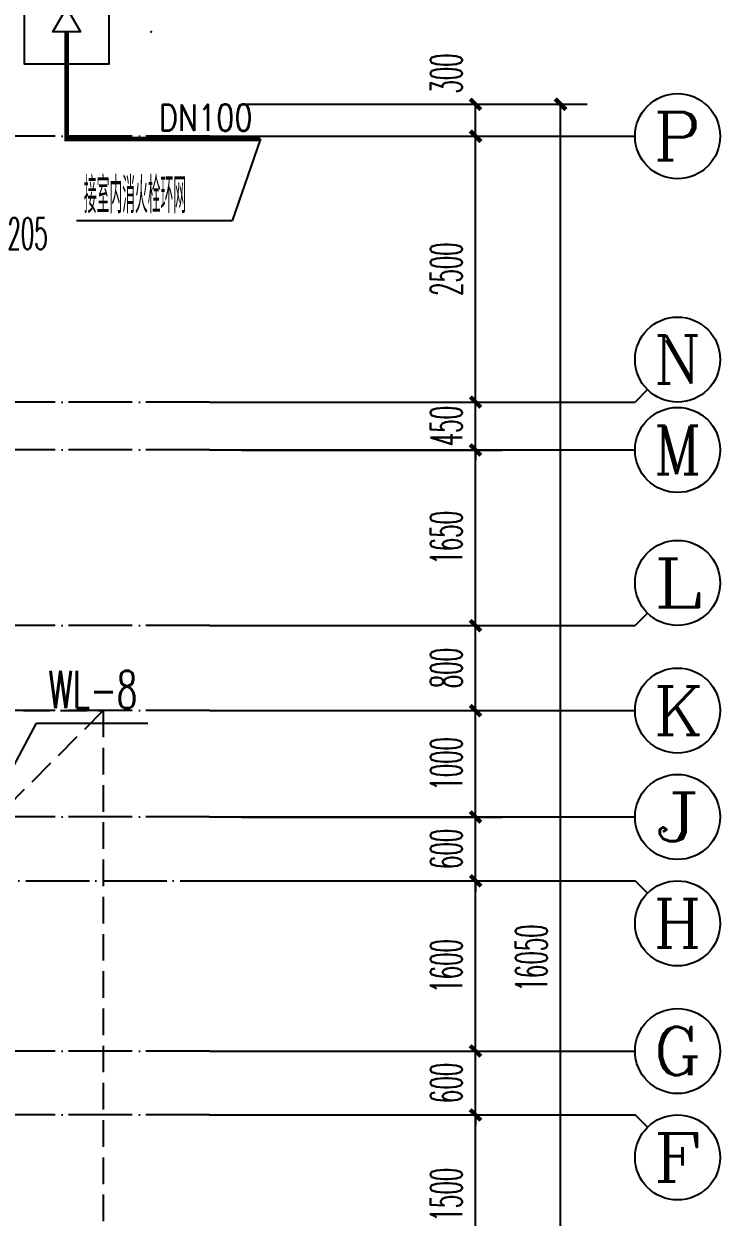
# Model space of a CAD drawing. Extents: x 27938 to 1507990, y 110129 to 923079.
# Drawn here: x 878171 to 884717, y 677996 to 689213 of the extents above; entities that cross this region are included whole.
import ezdxf
from ezdxf.enums import TextEntityAlignment as Align

# ---------------------------------------------------------------- set-up
doc = ezdxf.new("R2010")
doc.units = 0
doc.header["$LTSCALE"] = 1000
doc.header["$MEASUREMENT"] = 0
doc.linetypes.add('DASH', pattern=[0.35, 0.25, -0.1])
doc.linetypes.add('DOTE', pattern=[2.42, 2, -0.2, 0.02, -0.2])
for name, color, linetype in [('AXIS', 3, 'Continuous'), ('AXIS_TEXT', 7, 'Continuous'), ('DIM_不分区消火栓', 1, 'Continuous'), ('DIM_污水', 2, 'Continuous'), ('DOTE', 1, 'Continuous'), ('EQUIP_阀门', 7, 'Continuous'), ('PIPE-不分区消火栓', 1, 'TG_X'), ('TEXT_不分区消火栓', 7, 'Continuous'), ('TWT_DIM', 3, 'Continuous'), ('卫生间', 6, 'Continuous')]:
    doc.layers.add(name, color=color, linetype=linetype)
doc.styles.add('_TCH_AXIS', font='COMPLEX', dxfattribs={"bigfont": 'GBCBIG'})
doc.styles.add('_TCH_DIM_T3', font='SIMPLEX.shx', dxfattribs={"width": 0.494118, "bigfont": 'GBCBIG.shx'})
doc.styles.add('_TWT_PIPEDN', font='SIMPLEX', dxfattribs={"width": 0.8, "height": 3.5, "bigfont": 'HZTXT'})
doc.styles.add('_TWT_SERIAL', font='SIMPLEX', dxfattribs={"width": 0.8, "height": 3.5, "bigfont": 'HZTXT'})
doc.styles.add('COMPLEX', font='COMPLEX')
doc.styles.add('TG_LINETYPE', font='SIMPLEX', dxfattribs={"width": 0.8, "height": 3, "bigfont": 'HZTXT'})
doc.linetypes.add('TG_X', pattern='A,2,-0.229,["X",TG_LINETYPE,S=0.1,R=0,X=-0.229,Y=-0.15],0', length=2.229)
doc.dimstyles.new('_TCH_ARCH&&100', dxfattribs={"dimtxt": 297.5, "dimasz": 100, "dimexe": 250, "dimexo": 300, "dimgap": 126.25, "dimtad": 1, "dimdec": 0, "dimzin": 0, "dimdsep": 46, "dimtxsty": '_TCH_DIM_T3', "dimblk": 'ARCHTICK', "dimcen": 0.09, "dimclrt": 4, "dimazin": 2, "dimtfac": 1, "dimtdec": 0, "dimtix": 1, "dimtmove": 2, "dimatfit": 3, "dimfxl": 100, "dimtolj": 1, "dimtzin": 0, "dimarcsym": 0})
doc.dimstyles.new('_TWT_ARCH&&100', dxfattribs={"dimtxt": 297.5, "dimasz": 100, "dimexe": 250, "dimexo": 300, "dimgap": 126.25, "dimtad": 1, "dimdec": 0, "dimzin": 0, "dimdsep": 46, "dimtxsty": '_TCH_DIM_T3', "dimblk": 'ARCHTICK', "dimcen": 0.09, "dimclrt": 7, "dimazin": 2, "dimtfac": 1, "dimtdec": 0, "dimtix": 1, "dimtmove": 2, "dimatfit": 3, "dimfxl": 1, "dimtolj": 1, "dimtzin": 0, "dimarcsym": 0})

# ---------------------------------------------------------------- blocks, each defined once
blk = doc.blocks.new('A$C148B7D8E')
at = {"layer": '卫生间', "color": 159, "linetype": 'DASH', "true_color": 0x22346e}
blk.add_line((-900, 9000), (0, 8100), dxfattribs=at)
blk.add_lwpolyline([(9400, 15400), (7700, 15400), (7700, 10800), (7300, 10800), (7300, 10000), (900, 10000), (900, 9000), (-900, 9000), (-900, -900), (1750, -900), (1750, -2100), (23450, -2100), (23450, -900), (25100, -900)], dxfattribs=at)
blk = doc.blocks.new('_ArchTick')
at = {"color": 0, "linetype": 'ByBlock', "const_width": 0.4}
blk.add_lwpolyline([(-0.5, -0.5), (0.5, 0.5)], dxfattribs=at)
blk = doc.blocks.new('*D711')
at = {"layer": 'Defpoints', "color": 0}
for p in [(877917, 686967), (877711, 685207), (877917, 685207)]:
    blk.add_point(p, dxfattribs=at)
at = {"layer": 'TWT_DIM', "color": 0, "lineweight": -2}
for p, q in [((877711, 685507), (877711, 687217)), ((877917, 685507), (877917, 687217)), ((877711, 686967), (877611, 686967)), ((877711, 686967), (877917, 686967)), ((877917, 686967), (878017, 686967))]:
    blk.add_line(p, q, dxfattribs=at)
at = {"layer": 'TWT_DIM', "color": 0, "lineweight": -2, "xscale": 100, "yscale": 100, "zscale": 100}
blk.add_blockref('_ArchTick', (877711, 686967), dxfattribs=at)
at = {"layer": 'TWT_DIM', "color": 0, "lineweight": -2, "xscale": 100, "yscale": 100, "zscale": 100, "rotation": 180}
blk.add_blockref('_ArchTick', (877917, 686967), dxfattribs=at)
at = {"layer": 'TWT_DIM', "color": 7, "insert": (878206, 687242), "char_height": 297.5, "attachment_point": 5, "style": '_TCH_DIM_T3'}
blk.add_mtext('\\A1;205', dxfattribs=at)
blk = doc.blocks.new('*D896')
at = {"layer": 'AXIS', "color": 0, "lineweight": -2}
for p, q in [((880217, 678957), (882667, 678957)), ((882417, 677457), (882417, 678957)), ((880217, 677457), (882667, 677457))]:
    blk.add_line(p, q, dxfattribs=at)
at = {"layer": 'Defpoints', "color": 0}
for p in [(879917, 678957), (882417, 678957), (879917, 677457)]:
    blk.add_point(p, dxfattribs=at)
at = {"layer": 'AXIS', "color": 0, "lineweight": -2, "xscale": 100, "yscale": 100, "zscale": 100}
for p, rotation in [((882417, 678957), 90), ((882417, 677457), 270)]:
    blk.add_blockref('_ArchTick', p, dxfattribs=dict(at, rotation=rotation))
at = {"layer": 'AXIS', "color": 4, "insert": (882142, 678207), "char_height": 297.5, "attachment_point": 5, "rotation": 90, "style": '_TCH_DIM_T3'}
blk.add_mtext('\\A1;1500', dxfattribs=at)
blk = doc.blocks.new('*D897')
at = {"layer": 'AXIS', "color": 0, "lineweight": -2}
for p, q in [((882417, 679557), (882417, 679657)), ((880217, 679557), (882667, 679557)), ((882417, 678957), (882417, 679557)), ((880217, 678957), (882667, 678957)), ((882417, 678957), (882417, 678857))]:
    blk.add_line(p, q, dxfattribs=at)
at = {"layer": 'Defpoints', "color": 0}
for p in [(879917, 679557), (882417, 679557), (879917, 678957)]:
    blk.add_point(p, dxfattribs=at)
at = {"layer": 'AXIS', "color": 0, "lineweight": -2, "xscale": 100, "yscale": 100, "zscale": 100}
for p, rotation in [((882417, 679557), 270), ((882417, 678957), 90)]:
    blk.add_blockref('_ArchTick', p, dxfattribs=dict(at, rotation=rotation))
at = {"layer": 'AXIS', "color": 4, "insert": (882142, 679257), "char_height": 297.5, "attachment_point": 5, "rotation": 90, "style": '_TCH_DIM_T3'}
blk.add_mtext('\\A1;600', dxfattribs=at)
blk = doc.blocks.new('*D898')
at = {"layer": 'AXIS', "color": 0, "lineweight": -2}
for p, q in [((880217, 681157), (882667, 681157)), ((882417, 679557), (882417, 681157)), ((880217, 679557), (882667, 679557))]:
    blk.add_line(p, q, dxfattribs=at)
at = {"layer": 'Defpoints', "color": 0}
for p in [(879917, 681157), (882417, 681157), (879917, 679557)]:
    blk.add_point(p, dxfattribs=at)
at = {"layer": 'AXIS', "color": 0, "lineweight": -2, "xscale": 100, "yscale": 100, "zscale": 100}
for p, rotation in [((882417, 681157), 90), ((882417, 679557), 270)]:
    blk.add_blockref('_ArchTick', p, dxfattribs=dict(at, rotation=rotation))
at = {"layer": 'AXIS', "color": 4, "insert": (882142, 680357), "char_height": 297.5, "attachment_point": 5, "rotation": 90, "style": '_TCH_DIM_T3'}
blk.add_mtext('\\A1;1600', dxfattribs=at)
blk = doc.blocks.new('*D899')
at = {"layer": 'AXIS', "color": 0, "lineweight": -2}
for p, q in [((882417, 681757), (882417, 681857)), ((880217, 681757), (882667, 681757)), ((882417, 681157), (882417, 681757)), ((880217, 681157), (882667, 681157)), ((882417, 681157), (882417, 681057))]:
    blk.add_line(p, q, dxfattribs=at)
at = {"layer": 'Defpoints', "color": 0}
for p in [(879917, 681757), (882417, 681757), (879917, 681157)]:
    blk.add_point(p, dxfattribs=at)
at = {"layer": 'AXIS', "color": 0, "lineweight": -2, "xscale": 100, "yscale": 100, "zscale": 100}
for p, rotation in [((882417, 681757), 270), ((882417, 681157), 90)]:
    blk.add_blockref('_ArchTick', p, dxfattribs=dict(at, rotation=rotation))
at = {"layer": 'AXIS', "color": 4, "insert": (882142, 681457), "char_height": 297.5, "attachment_point": 5, "rotation": 90, "style": '_TCH_DIM_T3'}
blk.add_mtext('\\A1;600', dxfattribs=at)
blk = doc.blocks.new('*D900')
at = {"layer": 'AXIS', "color": 0, "lineweight": -2}
for p, q in [((880217, 682757), (882667, 682757)), ((882417, 681757), (882417, 682757)), ((880217, 681757), (882667, 681757))]:
    blk.add_line(p, q, dxfattribs=at)
at = {"layer": 'Defpoints', "color": 0}
for p in [(879917, 682757), (882417, 682757), (879917, 681757)]:
    blk.add_point(p, dxfattribs=at)
at = {"layer": 'AXIS', "color": 0, "lineweight": -2, "xscale": 100, "yscale": 100, "zscale": 100}
for p, rotation in [((882417, 682757), 90), ((882417, 681757), 270)]:
    blk.add_blockref('_ArchTick', p, dxfattribs=dict(at, rotation=rotation))
at = {"layer": 'AXIS', "color": 4, "insert": (882142, 682257), "char_height": 297.5, "attachment_point": 5, "rotation": 90, "style": '_TCH_DIM_T3'}
blk.add_mtext('\\A1;1000', dxfattribs=at)
blk = doc.blocks.new('*D901')
at = {"layer": 'AXIS', "color": 0, "lineweight": -2}
for p, q in [((880217, 683557), (882667, 683557)), ((882417, 682757), (882417, 683557)), ((880217, 682757), (882667, 682757))]:
    blk.add_line(p, q, dxfattribs=at)
at = {"layer": 'Defpoints', "color": 0}
for p in [(879917, 683557), (882417, 683557), (879917, 682757)]:
    blk.add_point(p, dxfattribs=at)
at = {"layer": 'AXIS', "color": 0, "lineweight": -2, "xscale": 100, "yscale": 100, "zscale": 100}
for p, rotation in [((882417, 683557), 90), ((882417, 682757), 270)]:
    blk.add_blockref('_ArchTick', p, dxfattribs=dict(at, rotation=rotation))
at = {"layer": 'AXIS', "color": 4, "insert": (882142, 683157), "char_height": 297.5, "attachment_point": 5, "rotation": 90, "style": '_TCH_DIM_T3'}
blk.add_mtext('\\A1;800', dxfattribs=at)
blk = doc.blocks.new('*D902')
at = {"layer": 'AXIS', "color": 0, "lineweight": -2}
for p, q in [((880217, 685207), (882667, 685207)), ((882417, 683557), (882417, 685207)), ((880217, 683557), (882667, 683557))]:
    blk.add_line(p, q, dxfattribs=at)
at = {"layer": 'Defpoints', "color": 0}
for p in [(879917, 685207), (882417, 685207), (879917, 683557)]:
    blk.add_point(p, dxfattribs=at)
at = {"layer": 'AXIS', "color": 0, "lineweight": -2, "xscale": 100, "yscale": 100, "zscale": 100}
for p, rotation in [((882417, 685207), 90), ((882417, 683557), 270)]:
    blk.add_blockref('_ArchTick', p, dxfattribs=dict(at, rotation=rotation))
at = {"layer": 'AXIS', "color": 4, "insert": (882142, 684382), "char_height": 297.5, "attachment_point": 5, "rotation": 90, "style": '_TCH_DIM_T3'}
blk.add_mtext('\\A1;1650', dxfattribs=at)
blk = doc.blocks.new('*D903')
at = {"layer": 'AXIS', "color": 0, "lineweight": -2}
for p, q in [((882417, 685657), (882417, 685757)), ((880217, 685657), (882667, 685657)), ((882417, 685207), (882417, 685657)), ((880217, 685207), (882667, 685207)), ((882417, 685207), (882417, 685107))]:
    blk.add_line(p, q, dxfattribs=at)
at = {"layer": 'Defpoints', "color": 0}
for p in [(879917, 685657), (882417, 685657), (879917, 685207)]:
    blk.add_point(p, dxfattribs=at)
at = {"layer": 'AXIS', "color": 0, "lineweight": -2, "xscale": 100, "yscale": 100, "zscale": 100}
for p, rotation in [((882417, 685657), 270), ((882417, 685207), 90)]:
    blk.add_blockref('_ArchTick', p, dxfattribs=dict(at, rotation=rotation))
at = {"layer": 'AXIS', "color": 4, "insert": (882142, 685432), "char_height": 297.5, "attachment_point": 5, "rotation": 90, "style": '_TCH_DIM_T3'}
blk.add_mtext('\\A1;450', dxfattribs=at)
blk = doc.blocks.new('*D904')
at = {"layer": 'AXIS', "color": 0, "lineweight": -2}
for p, q in [((880217, 688157), (882667, 688157)), ((882417, 685657), (882417, 688157)), ((880217, 685657), (882667, 685657))]:
    blk.add_line(p, q, dxfattribs=at)
at = {"layer": 'Defpoints', "color": 0}
for p in [(879917, 688157), (882417, 688157), (879917, 685657)]:
    blk.add_point(p, dxfattribs=at)
at = {"layer": 'AXIS', "color": 0, "lineweight": -2, "xscale": 100, "yscale": 100, "zscale": 100}
for p, rotation in [((882417, 688157), 90), ((882417, 685657), 270)]:
    blk.add_blockref('_ArchTick', p, dxfattribs=dict(at, rotation=rotation))
at = {"layer": 'AXIS', "color": 4, "insert": (882142, 686907), "char_height": 297.5, "attachment_point": 5, "rotation": 90, "style": '_TCH_DIM_T3'}
blk.add_mtext('\\A1;2500', dxfattribs=at)
blk = doc.blocks.new('*D905')
at = {"layer": 'AXIS', "color": 0, "lineweight": -2}
for p, q in [((880217, 688457), (882667, 688457)), ((882417, 688157), (882417, 688457)), ((880217, 688157), (882667, 688157))]:
    blk.add_line(p, q, dxfattribs=at)
at = {"layer": 'Defpoints', "color": 0}
for p in [(879917, 688457), (882417, 688457), (879917, 688157)]:
    blk.add_point(p, dxfattribs=at)
at = {"layer": 'AXIS', "color": 0, "lineweight": -2, "xscale": 100, "yscale": 100, "zscale": 100}
for p, rotation in [((882417, 688457), 90), ((882417, 688157), 270)]:
    blk.add_blockref('_ArchTick', p, dxfattribs=dict(at, rotation=rotation))
at = {"layer": 'AXIS', "color": 4, "insert": (882142, 688746), "char_height": 297.5, "attachment_point": 5, "rotation": 90, "style": '_TCH_DIM_T3'}
blk.add_mtext('\\A1;300', dxfattribs=at)
blk = doc.blocks.new('*D906')
at = {"layer": 'AXIS', "color": 0, "lineweight": -2}
for p, q in [((880217, 688457), (883467, 688457)), ((883217, 672407), (883217, 688457)), ((880217, 672407), (883467, 672407))]:
    blk.add_line(p, q, dxfattribs=at)
at = {"layer": 'Defpoints', "color": 0}
for p in [(879917, 688457), (883217, 688457), (879917, 672407)]:
    blk.add_point(p, dxfattribs=at)
at = {"layer": 'AXIS', "color": 0, "lineweight": -2, "xscale": 100, "yscale": 100, "zscale": 100}
for p, rotation in [((883217, 688457), 90), ((883217, 672407), 270)]:
    blk.add_blockref('_ArchTick', p, dxfattribs=dict(at, rotation=rotation))
at = {"layer": 'AXIS', "color": 4, "insert": (882942, 680432), "char_height": 297.5, "attachment_point": 5, "rotation": 90, "style": '_TCH_DIM_T3'}
blk.add_mtext('\\A1;16050', dxfattribs=at)
blk = doc.blocks.new('_AXISO')
at = {"color": 0}
blk.add_circle((0, 0), 0.5, dxfattribs=at)
at = {"layer": 'AXIS_TEXT', "color": 0, "style": 'COMPLEX', "width": 1.041667}
blk.add_attdef('A', text='', height=0.56, dxfattribs=at).set_placement((-0.25, -0.28), (0.25, -0.28), align=Align.FIT)
blk = doc.blocks.new('$VALVE$00000295')
blk.add_lwpolyline([(-125.2, 72.3), (-125.2, -72.3), (125.2, 72.3), (125.2, -72.3), (-125.2, 72.3)])
for p in [(-125.2, 0), (125.2, 0)]:
    blk.add_point(p)

msp = doc.modelspace()

# ---------------------------------------------------------------- hatches: boundary and pattern name
at = {"layer": 'PIPE-不分区消火栓'}
for points in [[(878573, 688131.5), (878550.5, 688131.5), (878550.5, 688109)], [(878573, 688131.5), (878573, 688109), (878550.5, 688109)]]:
    msp.add_hatch(color=256, dxfattribs=at).paths.add_polyline_path(points)

# ---------------------------------------------------------------- linework, layer by layer
msp.add_lwpolyline([(878970.4, 691214.8), (878970.4, 688833.5), (878175.6, 688833.5), (878175.6, 691214.8)], close=True)
for p in [(878573, 689137.5), (879367.8, 689137.5)]:
    msp.add_point(p)
at = {"layer": 'AXIS', "color": 8}
for p, q in [((879916.6, 688157.2), (883916.6, 688157.2)), ((884033.7, 685774.3), (883916.6, 685657.2)), ((879916.6, 685657.2), (883916.6, 685657.2)), ((879916.6, 685207.2), (883916.6, 685207.2)), ((884033.7, 683674.3), (883916.6, 683557.2)), ((879916.6, 683557.2), (883916.6, 683557.2)), ((879916.6, 682757.2), (883916.6, 682757.2)), ((879916.6, 681757.2), (883916.6, 681757.2)), ((879916.6, 681157.4), (883916.6, 681157.4)), ((884033.7, 681040.3), (883916.6, 681157.4)), ((879916.6, 679557.2), (883916.6, 679557.2)), ((879916.6, 678957.2), (883916.6, 678957.2)), ((884033.7, 678840), (883916.6, 678957.2))]:
    msp.add_line(p, q, dxfattribs=at)
at = {"layer": 'DIM_不分区消火栓'}
for p, q in [((880395.2, 688131.5), (880128.2, 687362.3)), ((880128.2, 687362.3), (878665.3, 687362.3))]:
    msp.add_line(p, q, dxfattribs=at)
at = {"layer": 'DIM_污水'}
for p, q in [((877711.5, 681552.2), (878290, 682639.8)), ((878290, 682639.8), (879335.5, 682639.8))]:
    msp.add_line(p, q, dxfattribs=at)
at = {"layer": 'DOTE', "color": 169, "linetype": 'DOTE', "ltscale": 0.3}
for p, q in [((879916.6, 688157.2), (825916.6, 688157.2)), ((879916.6, 685657.2), (825916.6, 685657.2)), ((879916.6, 685207.2), (825916.6, 685207.2)), ((879916.6, 683557.2), (825916.6, 683557.2)), ((879916.6, 682757.2), (825916.6, 682757.2)), ((879916.6, 681757.2), (825916.6, 681757.2)), ((825916.6, 681157.4), (879916.6, 681157.4)), ((879916.6, 679557.2), (825916.6, 679557.2)), ((879916.6, 678957.2), (825916.6, 678957.2))]:
    msp.add_line(p, q, dxfattribs=at)
at = {"layer": 'PIPE-不分区消火栓', "const_width": 45}
for points in [[(878573, 689137.5), (878573, 688131.5)], [(878573, 688131.5), (879367.8, 688131.5)], [(879367.8, 688131.5), (880395.2, 688131.5)]]:
    msp.add_lwpolyline(points, dxfattribs=at)

# ---------------------------------------------------------------- block references
at = {"color": 8, "xscale": -1}
msp.add_blockref('A$C148B7D8E', (878016.6, 673757.2), dxfattribs=at)
at = {"layer": 'AXIS', "color": 8}
ref = msp.add_blockref('_AXISO', (884316.6, 688157.2), dxfattribs=dict(at, xscale=800, yscale=800, zscale=800))
ref.add_attrib('A', 'P', dxfattribs={"layer": 'AXIS_TEXT', "color": 8, "ltscale": 0.5, "height": 452.5, "style": '_TCH_AXIS', "width": 1.235294}).set_placement((884090.3, 687930.9), (884542.9, 687930.9), align=Align.FIT)
ref = msp.add_blockref('_AXISO', (884316.6, 686057.2), dxfattribs=dict(at, xscale=800, yscale=800, zscale=800))
ref.add_attrib('A', 'N', dxfattribs={"layer": 'AXIS_TEXT', "color": 8, "ltscale": 0.5, "height": 452.5, "style": '_TCH_AXIS', "width": 1.105263}).set_placement((884090.3, 685830.9), (884542.9, 685830.9), align=Align.FIT)
ref = msp.add_blockref('_AXISO', (884316.6, 685207.2), dxfattribs=dict(at, xscale=800, yscale=800, zscale=800))
ref.add_attrib('A', 'M', dxfattribs={"layer": 'AXIS_TEXT', "color": 8, "ltscale": 0.5, "height": 452.5, "style": '_TCH_AXIS'}).set_placement((884090.3, 684980.9), (884542.9, 684980.9), align=Align.FIT)
ref = msp.add_blockref('_AXISO', (884316.6, 683957.2), dxfattribs=dict(at, xscale=800, yscale=800, zscale=800))
ref.add_attrib('A', 'L', dxfattribs={"layer": 'AXIS_TEXT', "color": 8, "ltscale": 0.5, "height": 452.5, "style": '_TCH_AXIS', "width": 1.4}).set_placement((884090.3, 683730.9), (884542.9, 683730.9), align=Align.FIT)
ref = msp.add_blockref('_AXISO', (884316.6, 682757.2), dxfattribs=dict(at, xscale=800, yscale=800, zscale=800))
ref.add_attrib('A', 'K', dxfattribs={"layer": 'AXIS_TEXT', "color": 8, "ltscale": 0.5, "height": 452.5, "style": '_TCH_AXIS', "width": 1.105263}).set_placement((884090.3, 682530.9), (884542.9, 682530.9), align=Align.FIT)
ref = msp.add_blockref('_AXISO', (884316.6, 681757.2), dxfattribs=dict(at, xscale=800, yscale=800, zscale=800))
ref.add_attrib('A', 'J', dxfattribs={"layer": 'AXIS_TEXT', "color": 8, "ltscale": 0.5, "height": 452.5, "style": '_TCH_AXIS', "width": 1.909091}).set_placement((884090.3, 681530.9), (884542.9, 681530.9), align=Align.FIT)
ref = msp.add_blockref('_AXISO', (884316.6, 680757.4), dxfattribs=dict(at, xscale=800, yscale=800, zscale=800))
ref.add_attrib('A', 'H', dxfattribs={"layer": 'AXIS_TEXT', "color": 8, "ltscale": 0.5, "height": 452.5, "style": '_TCH_AXIS', "width": 1.05}).set_placement((884090.3, 680531.2), (884542.9, 680531.2), align=Align.FIT)
ref = msp.add_blockref('_AXISO', (884316.6, 679557.2), dxfattribs=dict(at, xscale=800, yscale=800, zscale=800))
ref.add_attrib('A', 'G', dxfattribs={"layer": 'AXIS_TEXT', "color": 8, "ltscale": 0.5, "height": 452.5, "style": '_TCH_AXIS', "width": 1.166667}).set_placement((884090.3, 679330.9), (884542.9, 679330.9), align=Align.FIT)
ref = msp.add_blockref('_AXISO', (884316.6, 678557.2), dxfattribs=dict(at, xscale=800, yscale=800, zscale=800))
ref.add_attrib('A', 'F', dxfattribs={"layer": 'AXIS_TEXT', "color": 8, "ltscale": 0.5, "height": 452.5, "style": '_TCH_AXIS', "width": 1.3125}).set_placement((884090.3, 678330.9), (884542.9, 678330.9), align=Align.FIT)
at = {"layer": 'EQUIP_阀门', "xscale": 1.8, "yscale": 1.8, "zscale": 1.8, "rotation": 270}
msp.add_blockref('$VALVE$00000295', (878573, 689362.8), dxfattribs=at)

# ---------------------------------------------------------------- texts
at = {"layer": 'DIM_不分区消火栓', "color": 7, "style": '_TCH_DIM_T3', "width": 0.494118}
msp.add_text('接室内消火栓环网', height=337.59, dxfattribs=at).set_placement((878735.3, 687432.3))
at = {"layer": 'DIM_污水', "color": 7, "style": '_TWT_SERIAL', "width": 0.64}
msp.add_text('WL-8', height=350, dxfattribs=at).set_placement((878401.5, 682779.8))
at = {"layer": 'TEXT_不分区消火栓', "style": '_TWT_PIPEDN', "width": 0.8}
msp.add_text('DN100', height=250, dxfattribs=at).set_placement((879438.7, 688206.5))

# ---------------------------------------------------------------- dimensions: what is measured, and where the dimension line sits
at = {"layer": 'AXIS', "color": 8}
dim = msp.add_linear_dim(base=(882416.6, 688457.2), p1=(879916.6, 688157.2), p2=(879916.6, 688457.2), angle=90, dimstyle='_TCH_ARCH&&100', dxfattribs=at)
dim.commit()
dim.dimension.update_dxf_attribs({"geometry": '*D905', "text_midpoint": (882141.6, 688746.2), "dimtype": 129})
for p1, p2, distance, picture, middle in [((879916.6, 672407.2), (879916.6, 688457.2), -3300, '*D906', (882941.6, 680432.2)), ((879916.6, 685657.2), (879916.6, 688157.2), -2500, '*D904', (882141.6, 686907.2)), ((879916.6, 685207.2), (879916.6, 685657.2), -2500, '*D903', (882141.6, 685432.2)), ((879916.6, 683557.2), (879916.6, 685207.2), -2500, '*D902', (882141.6, 684382.2)), ((879916.6, 682757.2), (879916.6, 683557.2), -2500, '*D901', (882141.6, 683157.2)), ((879916.6, 681757.2), (879916.6, 682757.2), -2500, '*D900', (882141.6, 682257.2)), ((879916.6, 681157.4), (879916.6, 681757.2), -2500, '*D899', (882141.6, 681457.3)), ((879916.6, 679557.2), (879916.6, 681157.4), -2500, '*D898', (882141.6, 680357.3)), ((879916.6, 678957.2), (879916.6, 679557.2), -2500, '*D897', (882141.6, 679257.2)), ((879916.6, 677457.2), (879916.6, 678957.2), -2500, '*D896', (882141.6, 678207.2))]:
    dim = msp.add_aligned_dim(p1=p1, p2=p2, distance=distance, dimstyle='_TCH_ARCH&&100', dxfattribs=at)
    dim.commit()
    dim.dimension.update_dxf_attribs({"geometry": picture, "text_midpoint": middle})
at = {"layer": 'TWT_DIM'}
dim = msp.add_linear_dim(base=(877916.6, 686966.6), p1=(877711.5, 685207.2), p2=(877916.6, 685207.2), angle=0, dimstyle='_TWT_ARCH&&100', dxfattribs=at)
dim.commit()
dim.dimension.update_dxf_attribs({"geometry": '*D711', "text_midpoint": (878205.6, 687241.6), "dimtype": 129})

doc.saveas('drawing.dxf')
